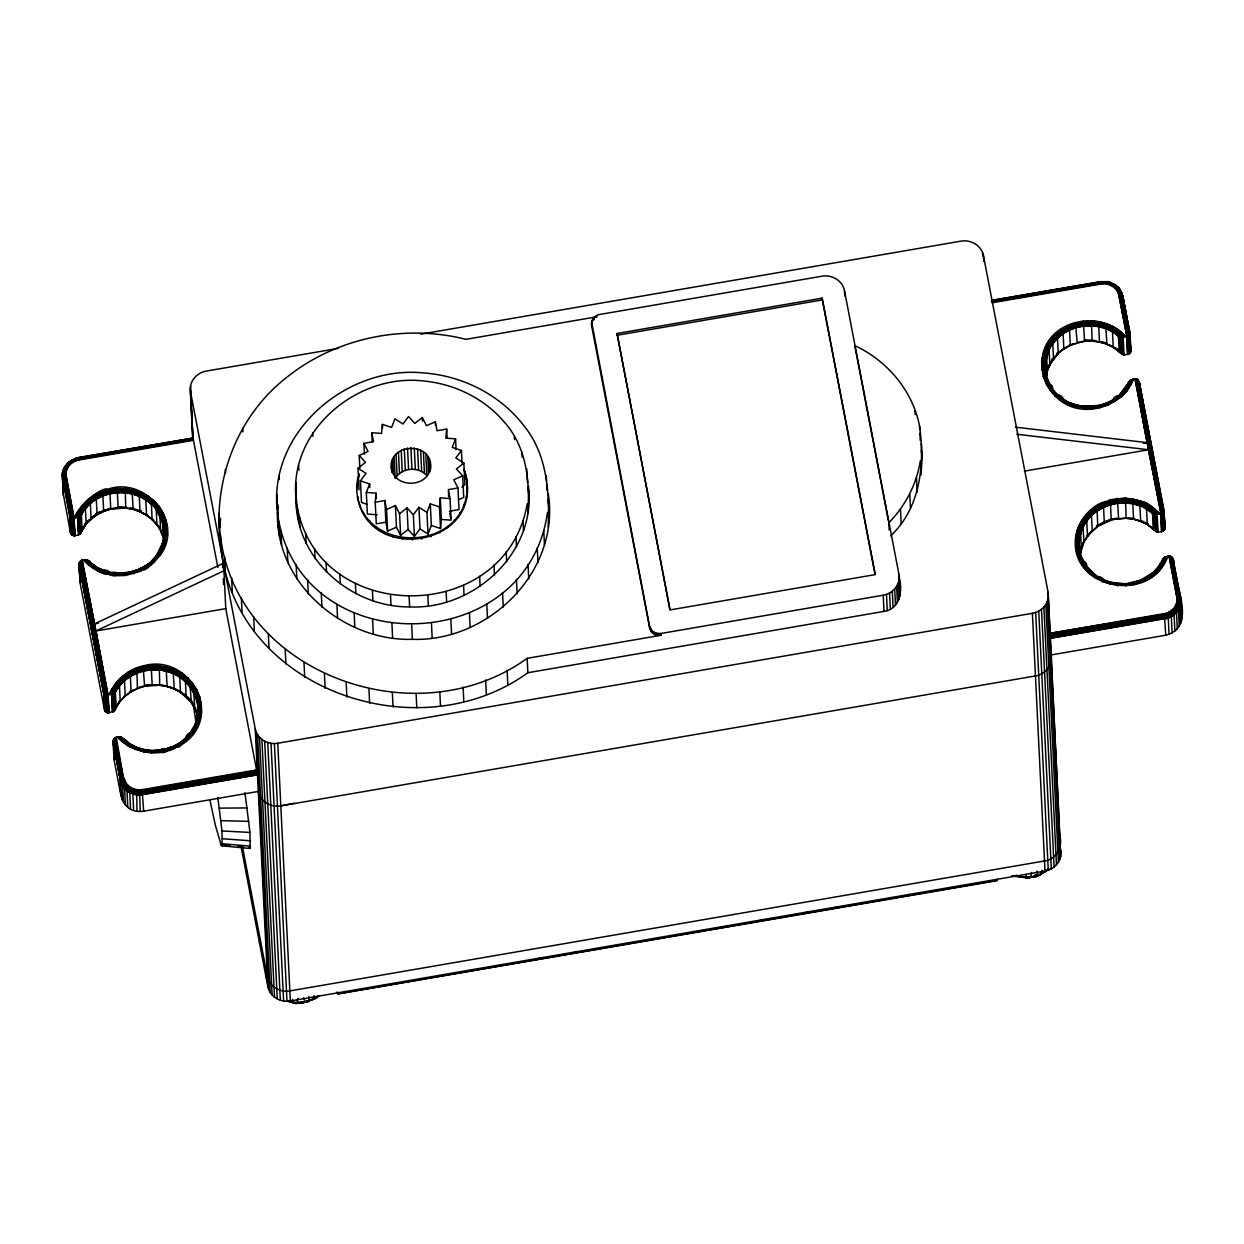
<?xml version="1.0" encoding="UTF-8"?>
<svg xmlns="http://www.w3.org/2000/svg" width="1244" height="1244" viewBox="0 0 1244 1244"><rect width="100%" height="100%" fill="white"/><g stroke="black" fill="none" stroke-linecap="round" stroke-linejoin="round"><path stroke-width="1.5" d="M144.584 686.035L143.076 665.975C128.132 669.474 114.852 680.11 109.332 694.587L104.123 694.043L79.258 563.423L81.591 560.313L107.171 694.898L108.321 712.859L113.531 711.428L116.221 707.074L115.241 691.369L111.96 688.896L109.332 694.587M1107.704 405.249L1099.976 407.69L1099.136 405.637L1106.554 403.227L1107.704 405.249L1121.295 396.883L1126.753 391.222L1133.719 379.078L1137.327 379.436L1139.504 383.199M104.434 510.196L110.374 508.314L110.732 509.091L110.032 493.697C110.467 476.779 73.847 509.822 75.309 517.38L71.717 517.566L69.648 516.136L70.457 532.696C72.416 538.31 81.731 535.153 82.182 529.866L81.264 514.223L77.921 511.673L75.993 517.271C90.796 474.415 163.12 481.179 166.945 527.378C171.423 570.623 110.498 591.195 83.472 559.909L81.653 560.282L107.497 694.883L108.99 712.796L108.104 694.805L82.244 560.111M1123.192 303.723L1122.772 296.15L1129.987 333.579L1130.858 350.761C1130.765 354.213 1126.737 354.804 1124.016 354.727C1112.105 342.753 1092.496 338.617 1077.242 342.598L1075.329 322.585C1016.208 339.208 1042.643 422.151 1099.976 407.69M175.311 748.266C172.138 749.09 167.66 752.853 166.68 748.872C173.243 743.959 176.321 750.785 182.277 744.301C225.32 716.575 189.306 652.245 143.076 665.975M298.311 1001.964C298.544 1005.183 289.852 1003.426 292.511 999.321M1173.901 567.777C1174.771 564.123 1173.885 554.357 1167.743 556.301C1152.022 603.76 1070.462 590.169 1075.469 538.792C1076.666 521.018 1093.414 501.814 1109.71 500.943C1110.052 502.172 1110.41 503.416 1110.534 504.691L1111.234 520.101L1097.783 526.367L1096.462 525.497M301.421 1002.975L298.265 1003.13L309.072 1001.28L308.947 996.397M1021.215 876.274C997.626 874.967 1025.087 877.113 1026.176 877.798C1030.312 877.113 1040.108 878.482 1036.858 871.08M1117.781 586.002C1117.952 585.38 1117.889 583.934 1118.263 583.669C1101.282 582.814 1084.441 570.452 1079.605 553.549C1066.574 511.3 1128.946 482.314 1155.94 514.752L1156.796 531.654L1147.295 524.533L1140.67 521.329L1139.893 506.013C1140.701 494.163 1155.629 510.693 1159.579 513.772L1162.938 512.761L1164.011 510.786L1164.819 528.607C1163.187 533.381 1155.272 532.836 1153.188 528.544L1152.473 513.166L1155.007 509.309M107.497 694.883L94.497 623.913L222.567 563.672L223.92 570.763L95.866 631.003L107.497 694.883L108.321 712.859L105.818 712.034L104.496 709.92L79.989 582.316L79.258 563.423L104.387 694.23M1173.356 559.551C1172.097 579.72 1198.967 626.634 1165.799 635.202L1051.164 654.935C1053.201 664.856 1045.178 674.543 1035.459 675.943L280.817 805.879C271.083 807.745 260.183 801.463 258.301 791.448L143.666 811.181C124.073 813.996 119.004 796.487 120.404 779.926L113.204 742.979C113.546 728.129 134.741 744.985 128.536 746.167L117.496 737.117C142.78 765.464 197.749 751.578 200.937 712.066C205.011 671.853 149.809 650.503 122.223 677.265C117.029 678.493 103.936 703.56 115.412 691.68C130.884 662.01 179.898 662.352 193.909 692.955L194.655 708.085L198.356 715.331L196.396 710.324M144.802 686.221L137.446 688.507L136.964 673.175L135.347 668.432M1141.728 582.456L1140.313 580.31L1153.204 572.582L1158.304 567.295L1164.213 557.654L1161.74 561.806L1162.767 559.691M548.184 526.85C549.537 491.52 547.127 453.889 523.537 425.261C499.637 394.364 462.068 375.672 423.333 372.92C346.267 365.098 267.382 432.772 277.428 512.668C275.639 583.669 343.422 641.391 412.386 639.338C488.628 641.857 560.204 571.774 548.34 494.039M109.052 488.768C146.543 476.887 185.309 523.429 159.527 556.146C155.158 560.251 145.968 573.189 140.277 569.441C137.058 567.979 147.01 567.311 146.652 565.46C180.116 545.478 162.902 491.007 124.991 490.634C107.419 488.985 89.086 497.662 80.394 513.243C79.647 516.229 78.248 517.784 75.309 517.38M91.465 517.551L96.068 514.161L102.957 510.662L103.656 511.268L102.894 495.687L101.324 491.209M1046.95 370.603C1050.34 359.236 1060.059 349.626 1070.275 345.179L1069.529 330.064L1067.741 325.399M992.043 302.774L1100.94 284.036C1108.715 282.543 1117.454 287.566 1118.947 295.574L1122.772 296.119L1129.77 334.714L1130.625 351.99L1129.987 333.579L1128.899 335.553L1125.556 336.549C1116.879 326.97 1104.314 321.434 1091.47 320.734L1092.076 341.074L1092.248 340.203L1095.358 340.592M1106.554 403.227C1119.476 402.356 1123.736 383.587 1133.719 379.078M1167.743 556.301C1159.47 560.173 1158.086 574.168 1147.668 577.325C1128.044 589.609 1099.665 585.286 1085.654 566.518C1053.015 521.78 1123.379 476.219 1157.2 514.41L1158.055 531.95L1147.295 524.533L1146.533 508.952L1148.539 504.722M1141.339 501.239L1125.509 497.958L1126.131 518.39L1133.875 518.888L1128.137 518.173M890.673 535.853C920.622 507.536 924.867 464.572 919.549 425.992C912.614 390.616 887.205 360.636 854.768 345.614L888.434 520.925M921.058 475.053L922.099 457.683L921.4 443.284M109.472 574.712C119.968 578.864 121.057 570.452 110.11 572.644C106.471 579.237 87.329 564.138 83.472 559.909C89.412 559.738 92.756 562.583 88.044 564.372M143.511 751.92L151.581 752.947L151.83 750.505L144.304 749.603L143.511 751.92L128.536 746.167M591.662 322.18L649.57 626.276L652.4 631.174L656.303 633.274L660.828 633.491L883.209 595.207C892.928 593.792 900.951 584.105 898.914 574.184L844.474 290.645C842.592 280.631 831.692 274.349 821.957 276.215L599.577 314.499C593.901 315.276 590.231 321.31 591.817 326.799L649.663 628.08L651.483 631.921L654.982 634.564L660.922 635.295L660.828 633.491M1084.581 341.416L1083.322 321.014L1075.329 322.585M174.005 746.322L180.551 742.59L182.277 744.301M302.401 1002.866L314.063 999.072L314.063 995.604M1031.463 872.464C1027.699 881.156 1044.711 875.885 1041.974 870.287M1101.78 502.623L1103.568 507.272L1104.299 522.604L1103.506 522.029M527.751 513.71C530.131 481.506 526.71 447 504.069 421.794C484.072 398.422 454.822 384.085 424.344 381.068C357.666 372.687 288.095 430.393 296.165 499.808C295.528 559.271 351.788 607.445 409.634 606.901C474.057 609.98 536.693 552.491 528.482 486.264M899.225 577.325C902.88 590.231 899.987 609.249 884.002 611.395L527.86 672.724C418.559 752.029 237.262 690 221.183 549.537C211.091 485.238 235.256 416.864 287.426 376.792C336.937 337.466 404.767 323.829 465.909 339.332L595.845 316.956M219.908 527.518L220.592 518.328M130.014 691.275L131.087 691.819L130.371 676.518L128.163 672.071M1146.859 577.263L1148.912 578.818M1032.955 877.082L1026.16 877.813L1025.973 874.408M152.126 519.525L157.366 525.295L152.126 519.525L151.41 504.147L154.085 500.415M1060.774 329.38L1063.138 333.703L1063.853 349.02L1056.762 353.358M70.457 532.696L63.009 492.36L62.495 472.658L66.243 471.818C67.394 465.707 72.774 461.026 78.807 460.016L193.442 440.283L217.855 567.404M62.698 472.207L62.2 475.799M63.009 492.36L63.304 489.219M73.769 517.628L65.652 476.95L73.474 517.659L74.967 535.589L73.769 517.628L66.259 476.825L66.243 471.818M79.927 581.694L79.46 562.708L104.776 694.463L79.771 562.039L80.238 569.736M192.696 438.323L190.285 388.968C190.223 380.058 197.672 372.438 206.286 371.085L338.446 348.336M357.51 478.784L356.748 489.141L358.987 473.575M375.221 502.218L384.847 500.554L385.904 522.153L376.279 523.817L375.221 502.218L376.046 493.168L366.311 492.453L367.369 514.052L377.103 514.767M447.094 438.075L446.658 429.071L437.033 430.735L435.307 421.809L426.459 425.712L422.307 417.517L414.827 423.426L408.53 416.522L402.932 424.002L394.923 418.855L391.596 427.423L382.39 424.391L381.566 433.441L371.816 432.741L372.251 441.729M391.798 471.212C384.66 442.569 434.529 439.941 430.517 469.081M430.346 465.489C430.735 488.83 391.331 489.296 391.533 465.816M439.474 506.899L430.284 503.867L431.341 525.466L440.531 528.498L439.474 506.899L440.314 497.849L450.048 498.564L451.106 520.163L441.371 519.448L440.314 497.849M446.658 429.071L445.818 438.137L455.553 438.837L456.082 449.644M440.531 528.498L441.371 519.448M466.547 497.149C467.526 487.772 467.526 478.162 463.934 469.237C490.758 547.438 358.894 568.788 356.686 487.71M240.994 846.107L267.849 986.554C269.715 996.568 280.631 1002.851 290.35 1000.985L1045.007 871.049C1052.548 869.789 1059.282 863.927 1060.728 856.292L1048.101 592.299L983.444 255.595C981.578 245.566 970.662 239.299 960.928 241.149L420.799 334.154M1060.728 856.292L1048.101 592.299M1164.011 510.786L1164.819 528.607L1164.011 511.471L1139.317 382.343L1139.597 387.941M1176.808 601.863L1176.793 596.84L1169.267 556.052L1177.462 596.762C1179.156 605.035 1172.454 613.121 1164.353 614.287L1049.609 633.398L1164.244 613.65C1170.262 612.654 1175.658 607.958 1176.808 601.863L1180.696 603.884L1181.505 620.445M1177.042 599.344C1188.393 601.35 1172.532 620.103 1164.99 618.641L1050.356 638.374L1049.718 634.036M1120.968 332.086L1118.418 336.207L1119.149 351.321L1123.425 354.649L1122.586 337.388C1095.902 303.365 1031.292 333.19 1044.789 376.31C1055.41 415.667 1117.454 417.393 1131.527 379.653C1117.454 421.623 1046.204 414.034 1042.799 369.11C1038.165 327.219 1097.986 305.853 1124.001 336.906L1125.556 336.549C1096.446 302.401 1030.156 330.748 1043.561 376.45C1054.539 417.207 1119.04 418.59 1132.957 379.233L1131.091 384.785L1127.717 384.598L1130.283 380.353M76.148 517.255L78.465 511.953C69.135 530.877 84.825 500.368 88.542 500.446C96.566 493.619 106.704 489.592 117.185 488.752C137.757 487.15 159.139 499.995 164.954 520.225C178.576 564.309 112.94 594.212 85.478 559.722C113.375 593.124 177.659 564.263 164.426 520.458C153.603 473.42 66.43 482.594 79.025 534.516C82.555 525.497 89.459 519.401 97.079 514.41L96.301 499.031L94.14 494.848M167.707 751.081C158.066 755.746 155.422 748.033 166.789 748.826M1044.742 870.225C1049.796 870.256 1042.145 874.143 1040.622 872.93M159.294 664.887L159.73 685.304L165.623 685.724M180.551 742.59C238.755 695.785 145.719 630.646 112.349 694.401L112.598 711.941L111.742 694.416C126.375 653.271 196.07 660.44 199.646 704.897C204.187 746.105 145.579 767.19 119.719 736.946C147.087 771.28 212.444 741.377 198.869 697.495C187.735 657.174 125.1 656.257 110.265 694.463L112.566 689.192L110.172 694.479M1097.783 526.367L1097.13 510.662L1094.798 506.588M125.255 487.679L125.706 508.096L133.186 509.356L133.777 508.174M121.756 676.798L124.478 680.841L125.224 695.971L124.182 696.049M159.279 506.215L156.2 509.48L156.962 525.061M1057.136 353.576L1058.224 353.436L1057.493 338.321L1054.632 334.387M1083.757 408.778L1084.193 406.353L1099.167 405.357M78.807 460.016L78.263 457.668L69.104 461.928L72.276 459.907L73.754 461.773M278.143 527.067L278.003 505.002M87.733 499.575L90.408 503.369L91.045 519.075M160.616 530.861L163.71 537.968L160.616 530.861L159.885 515.747L163.337 512.761M116.298 682.458L119.471 686.05L120.201 701.165L118.989 701.445M1049.485 340.312L1052.766 343.748L1053.513 358.863L1051.818 359.049M1092.232 530.861L1086.447 536.475L1092.263 530.659L1091.47 515.28L1088.656 511.611M163.244 537.61L162.466 522.029L166.121 519.868M69.633 465.023C64.253 464.478 69.291 459.907 71.53 463.234M110.685 509.076L125.753 508.065L126.002 506.806M197.858 718.021C201.264 694.183 183.023 671.371 158.952 669.925C141.241 668.23 122.674 677.42 114.65 693.561L115.07 709.422L114.432 693.748L115.412 691.68L114.619 693.577L115.381 708.676C117.527 704.726 113.266 712.999 116.221 707.074M1049.843 364.958L1046.686 372.205L1049.843 364.958L1049.112 349.844L1045.504 346.936M298 998.294C294.113 1005.774 308.139 1004.483 303.552 997.797M163.508 549.521C162.482 549.179 161.254 548.588 160.196 549.117C164.861 540.02 165.996 525.341 160.227 514.923C144.584 477.292 70.706 487.617 80.689 532.883L86.178 523.942L85.385 508.578L82.275 505.235M256.746 769.912L142.111 789.645C135.161 790.904 127.448 787.219 124.804 780.517C113.888 786.021 136.42 798.555 142.858 794.621L257.492 774.888L225.77 608.643L223.92 570.763M1042.799 354.105L1046.624 356.422L1047.355 371.536L1046.033 377.29M197.547 726.729C193.489 724.132 192.214 730.041 190.456 732.592C198.993 721.971 201.015 704.819 194.344 692.037C179.058 659.973 126.981 661.606 113.344 694.261L113.748 711.226L119.657 701.6L124.758 696.313M1091.657 531.001L1083.104 542.757L1087.536 536.086L1086.743 520.707L1083.524 517.52M196.474 699.486L200.144 697.075M68.078 467.091L64.781 466.764L67.083 463.763M63.304 495.485L62.495 478.924L66.259 476.825L74.08 517.582L74.967 535.589M122.052 799.783L120.357 780.19L124.105 778.091L124.804 780.517M136.716 789.691L136.933 811.244M201.606 712.097C196.023 710.728 193.566 722.189 200.253 719.576M1047.355 371.536L1046.111 378.394L1045.38 363.279L1049.05 349.564M1045.737 377.445L1046.375 373.962M1080.056 553.72C1077.382 539.943 1081.114 525.046 1091.47 515.28M1079.403 540.502C1081.798 509.558 1121.264 492.422 1146.517 509.216M1080.29 552.834L1083.446 542.695L1087.536 536.086M1080.569 552.647L1083.882 542.182L1083.089 526.818L1079.528 524.159M1080.414 554.14L1081.394 548.744L1080.647 533.629L1076.822 531.312M64.828 466.531L63.366 469.626L65.201 466.282M197.998 717.057L197.983 705.799L196.676 698.926M1081.394 548.744L1080.554 549.475L1082.467 544.437M1106.336 283.99C1105.605 279.807 1112.587 281.719 1108.948 284.612M306.584 1000.736L305.682 1002.275M277.428 512.668C296.943 661.668 526.818 660.066 547.484 512.45M193.442 440.283L192.944 438.075L78.216 457.637L74.998 458.461L76.195 460.684M190.285 388.968L192.836 438.168L78.201 457.714M244.944 792.537L249.951 832.438L250.106 848.455L222.116 845.889L221.976 830.961L217.809 797.373M338.119 992.759L338.026 994.143L337.171 991.934M1100.94 284.036L1100.349 281.642L1107.051 281.673M337.839 993.987L997.159 880.659L997.237 879.275M889.149 530.022L888.791 522.822C905.352 505.888 916.704 484.118 920.358 460.669M592.548 319.49L591.817 326.799M1099.541 321.745L1098.732 326.705L1099.494 342.007L1107.284 343.717M1133.579 498.968L1132.771 503.929L1133.657 519.292M296.165 499.808C311.762 626.401 505.919 627.987 527.254 503.633M66.943 469.377C60.863 466.593 62.62 476.965 62.853 480.028M63.817 469.066L62.977 478.116L70.457 517.1L71.312 534.376M79.989 582.316L79.258 563.423M358.07 478.489L359.065 475.021M357.603 498.067L357.541 496.62C367.12 552.227 457.45 551.092 466.469 495.718M190.581 392.093L255.238 728.813C257.119 738.827 268.02 745.109 277.754 743.243L1032.396 613.308C1039.937 612.048 1046.67 606.201 1048.117 598.566M1180.634 603.635C1179.188 611.239 1172.486 617.086 1164.959 618.33L1050.34 638.079M133.263 489.063L132.268 493.977L133.186 509.356M167.302 666.286L166.292 671.2L167.116 686.595L174.782 688.57L181.469 692.208L187.362 696.858L192.307 702.378L191.312 702.487L190.192 686.952L193.318 683.438M1109.788 584.602L1110.768 582.301L1125.758 583.794L1140.406 580.31M1075.749 407.379C1075.967 406.99 1076.449 404.611 1076.884 405.357C1055.254 400.506 1039.206 377.15 1045.691 355.286C1051.818 333.05 1076.915 320.066 1098.903 324.948C1103.801 321.356 1131.993 347.34 1120.517 332.568L1124.794 336.704M1128.541 382.997L1127.748 384.365L1129.21 381.566M110.732 509.091L103.501 511.346M112.598 711.941L112.131 694.416L113.702 689.907L111.54 694.416L113.142 689.534L111.027 694.416M113.873 711.117L116.065 707.447L114.728 710.106L113.935 694.043L114.977 691.026M120.201 701.165L114.153 710.853L113.453 694.214L113.748 711.226L113.344 694.261L114.635 690.653L112.691 694.37L113.531 711.428M134.103 789.054L132.859 793.89L133.668 810.45M166.23 542.353L162.917 542.368L156.417 555.384L159.527 556.146M196.77 719.701L194.266 726.309M1046.624 356.422C1054.461 325.306 1098.157 315.416 1120.269 337.544C1098.685 314.67 1054.446 324.995 1046.375 355.877C1039.782 361.817 1053.419 378.891 1042.907 376.59M1046.515 370.634L1048.443 365.518M1080.103 549.537L1082.031 544.452M113.251 694.276L114.635 690.653M114.308 693.825C133.435 650.317 205.913 668.945 198.34 717.648M366.311 492.453L369.639 483.9L360.449 480.868L366.031 473.373L358.023 468.242L365.503 462.333L359.205 455.428L368.053 451.525L363.901 443.331L373.527 441.667L371.816 432.741M426.956 512.435L418.933 507.288L419.99 528.887L428.014 534.034L426.956 512.435L430.284 503.867M455.553 438.837L452.225 447.405L461.431 450.437L462.037 463.032M428.014 534.034L431.341 525.466M148.238 567.077C147.663 566.564 146.901 565.04 146.046 565.429C159.978 556.768 168.158 537.688 163.104 521.236C153.028 483.418 93.222 481.008 79.305 517.038C89.133 480.759 153.914 480.93 163.928 520.707C176.85 564.309 113.655 592.175 85.478 559.722M86.178 523.942L80.16 533.583L79.212 517.053L80.751 513.585L78.885 517.115L80.394 513.243L78.667 517.162L79.507 534.205L81.016 530.379M1122.586 337.388C1095.093 304.842 1032.318 333.485 1045.333 376.31C1055.55 414.734 1116.614 417.175 1130.392 380.244M81.762 530.364L80.036 533.723L79.025 517.1L80.16 533.583L85.494 524.377L97.079 514.41M292.76 1002.742L301.359 1002.944L292.682 1002.571M1161.74 561.806C1160.979 558.883 1166.017 565.585 1167.059 556.441C1152.255 599.297 1079.932 592.517 1076.107 546.334C1071.628 503.074 1132.506 482.532 1159.579 513.772C1149.269 510.491 1138.929 497.833 1125.416 499.746C1102.511 498.284 1079.17 515.545 1077.226 539.072C1072.266 587.837 1149.829 601.832 1165.364 556.939C1156.951 574.588 1137.669 585.924 1118.107 583.887M78.994 512.248L76.988 517.193L79.507 512.575M79.025 517.1L80.114 533.629L81.42 530.411L79.507 534.205M167.551 527.301C166.276 527.472 164.846 527.674 163.913 528.638C163.975 555.944 164.503 513.928 160.041 515.218C145.159 483.869 93.922 484.725 80.285 516.602L81.389 514.503L81.047 532.199L80.409 516.524L81.389 514.503M1163.109 561.308L1164.773 557.25M1158.786 513.928L1154.587 509.745L1158.024 514.13C1130.174 479.78 1064.584 509.216 1078.097 553.58C1088.749 593.59 1152.504 595.472 1166.063 556.706L1163.56 561.417M1128.479 384.054L1129.863 380.726L1123.752 390.289L1126.753 391.222M1164.213 557.654L1162.705 561.262L1164.975 557.125M1166.81 556.488L1164.057 561.557M1107.3 324.031L1105.869 328.805L1106.927 344.122M1163.902 557.95L1157.775 567.528L1160.776 568.43M1132.786 379.28L1129.91 384.303L1132.04 379.482M80.751 513.585L79.212 517.053L80.16 533.583M1131.325 379.715L1128.883 384.069M114.23 708.971L112.986 711.77L112.349 694.401C127.183 654.095 195.541 661.326 199.102 705.084C203.596 745.56 146.108 766.599 120.497 737.023C121.414 740.444 127.23 741.377 122.363 737.987M1162.362 561.277L1163.809 558.027M114.728 710.106L115.879 707.556M1162.083 561.339L1163.249 558.774L1161.88 561.448L1162.891 559.473M115.599 707.618L114.059 710.946L113.453 694.214M137.649 688.57L130.9 691.959M101.713 572.427C103.019 565.009 120.264 578.507 102.972 570.327M135.751 749.65L137.213 747.457L144.444 749.852M193.955 692.69L197.361 689.985M112.8 711.863L114.168 709.002M113.935 694.043L115.241 691.369M1128.137 384.085L1129.785 380.82M112.131 694.416L114.199 690.28M174.906 668.93L173.289 673.626L174.253 689.052M140.883 491.722L139.266 496.154L140.043 511.735L151.706 518.561M1070.213 345.459L1063.651 349.16M81.047 513.912L79.414 516.991L81.264 514.223M159.885 515.747C145.377 484.398 94.715 485.004 80.611 516.338L81.342 531.515L82.151 530.084M82.182 529.866L81.155 531.981L80.596 516.353L81.451 514.736M1127.748 384.365L1128.743 382.483M77.703 517.193L79.974 512.901L78.108 517.193L79.025 534.516L80.518 530.302L78.947 534.547L77.703 517.193L78.559 534.733M115.474 691.959L114.432 693.748M1102.168 581.959C1107.284 578.678 1096.679 574.075 1095.155 578.133M1068.13 404.735L1069.762 402.621L1076.806 405.062M116.19 707.292L115.381 708.676L114.65 693.561L115.194 709.189M131.646 788.012L129.78 792.599L130.589 809.144M1049.221 365.518L1058.224 353.436M1049.501 365.456L1053.513 358.863M1015.337 876.134L1016.364 875.107M167.194 686.595L172.978 687.948M1111.405 285.653C1112.4 280.227 1120.657 289.417 1112.914 283.772M1114.515 327.514L1112.494 331.993L1113.256 347.309L1122.772 354.431L1121.917 337.544L1118.994 334.652L1121.575 337.59L1122.772 354.431L1119.305 351.632L1121.031 353.14L1120.098 337.513L1118.449 335.911C1120.595 339.379 1124.498 336.984 1119.305 334.138M140.121 511.828L141.178 510.74M66.01 474.322L62.418 475.301L62.495 478.924M114.852 707.572L116.92 704.508M115.257 707.618L119.346 701.554M313.846 999.119C324.155 990.675 315.572 1001.529 312.726 998.263M94.497 568.943L96.55 567.046L87.158 560.033L96.006 567.217L110.11 572.644L125.395 573.328L125.691 575.443L141.272 571.058M181.919 672.755L179.727 677.14L180.473 692.255L181.469 692.208M147.896 495.532L145.719 499.653L146.605 515.358M67.363 463.779L64.175 468.972L63.055 474.866L70.939 517.333L71.794 534.827M425.775 453.936L426.832 475.535C418.497 466.158 401.656 467.588 395.172 478.38L394.115 456.781M419.99 528.887L414.392 536.382L413.335 514.783L418.933 507.288M461.431 450.437L455.833 457.916L463.856 463.063L464.914 484.662L461.913 487.01M96.97 514.721L90.299 518.919M1114.873 401.61C1109.337 399.137 1118.994 392.886 1121.295 396.883M1061.132 400.926C1067.057 398.64 1057.509 392.093 1054.928 396.043M288.126 1000.954C290.443 1003.364 308.123 1003.099 314.219 998.497M1140.748 521.423L1141.448 520.723L1148.368 524.051M129.438 786.597L127.012 790.811L127.821 807.372M156.713 555.151L151.69 560.826L154.396 562.07M193.566 733.369C189.897 729.964 182.122 738.267 188.419 739.278M1052.766 343.748C1067.803 322.74 1101.064 319.77 1119.802 337.419L1120.999 353.109L1119.196 351.508L1121.59 353.7L1120.797 337.622C1083.695 296.865 1015.508 356.639 1057.369 394.55M1053.186 359.298L1058.209 353.638M1087.147 536.537L1097.908 526.041M115.039 756.399L114.013 759.54L121.166 796.751M594.368 318.962L593.404 320.05L593.326 318.262M86.007 524.315L85.121 524.284M1113.613 287.084C1117.796 281.688 1122.881 293.708 1122.135 297.005M85.432 508.827C101.106 489.187 133.217 487.088 151.395 504.411M84.685 524.113L88.619 520.039M85.789 524.377L91.185 518.748M119.906 701.585L125.224 695.971M1124.11 390.072L1119.025 395.343M1158.055 567.311L1152.768 572.738L1155.318 574.106M122.083 741.579L123.405 740.444L119.906 736.946M188.124 677.638L185.418 681.619L186.165 696.733L187.362 696.858M66.756 463.95L69.648 461.648M1046.204 870.862L1048.754 868.467M1088.966 573.251C1089.728 572.675 1090.584 571.665 1091.641 571.82C1083.586 564.854 1077.195 551.605 1078.626 539.601C1081.394 503.307 1132.071 488.845 1155.94 514.752L1157.589 514.27L1154.199 510.211L1157.682 514.238M127.51 784.824L124.618 788.618L125.426 805.179M180.085 742.637L185.838 737.894M1057.742 353.809L1063.869 348.833M1091.921 531.048L1097.877 526.259M407.037 507.879L408.094 529.477L400.615 535.371L399.557 513.772L407.037 507.879L413.335 514.783M463.856 463.063L456.377 468.957L462.675 475.861L463.732 497.46L458.414 499.808M1154.976 528.14L1153.235 528.747L1155.598 530.893L1155.381 514.814L1152.908 512.062L1155.614 514.814L1156.796 531.654L1147.263 524.33M1115.541 288.841L1118.574 287.939L1115.557 285.467M124.493 696.22L131.102 691.633M124.96 696.329L131.087 691.819M1146.875 577.076L1153.001 572.551M162.917 542.368L163.819 535.837L167.582 534.873M314.592 997.781L318.573 996.102M313.55 998.994L318.775 995.48M1036.081 874.936L1034.495 875.403C1036.998 875.652 1039.113 875.776 1042.099 873.537M1041.072 873.381L1045.318 870.582M1041.461 873.677L1046.639 870.536M1106.631 344.106L1113.893 347.247M1083.757 567.451C1090.584 567.559 1084.239 557.856 1079.714 560.904M1049.734 390.243C1056.545 390.352 1050.169 380.664 1045.691 383.696M219.208 513.119C217.342 666.006 410.053 743.041 527.161 658.325L660.922 635.295M125.955 782.787L122.674 786.053L123.483 802.613M139.639 569.083L146.419 565.336M173.662 746.291L180.333 742.512M1063.48 349.129L1070.275 345.179M1097.161 510.926C1109.57 502.545 1125.913 500.726 1139.893 506.013M1098.499 524.89L1101.842 522.993M1097.146 526.119L1110.939 519.681L1126.193 518.188L1110.783 519.339L1105.325 521.36M1097.41 526.29L1104.314 522.402M153.572 519.494L152.188 519.728M1119.973 351.554L1124.016 354.727L1123.161 337.186L1119.662 333.625L1123.363 337.124L1120.082 333.097L1123.643 337.015M95.741 513.788L99.924 511.673M96.363 514.441L110.498 508.672L125.862 507.645M96.628 514.627L103.672 511.066M96.83 514.736L103.656 511.268M130.293 691.555L133.699 689.829M130.527 691.773L137.695 688.29M1117.096 290.894L1120.517 290.49L1118.138 287.535M1106.243 403.18L1113.069 399.728M1140.266 580.419L1147.061 576.936M75.2 458.616L72.276 459.907M395.405 505.577L396.463 527.176L387.615 531.095L386.557 509.496L395.405 505.577L399.557 513.772M462.675 475.861L453.811 479.78L457.963 487.975L459.02 509.573L449.395 511.222M314.188 998.87L306.444 1001.404L311.606 999.399M1034.137 876.569L1042.114 873.164M139.686 568.99L132.688 571.587L117.838 573.562M139.903 569.037L132.688 571.587L133.683 573.873M140.074 569.192L125.395 573.328M1069.622 345.023L1073.23 343.671M1069.824 345.257L1084.581 341.151M1070.12 345.474L1077.242 342.784M166.68 748.872L173.849 746.198M1103.957 522.573L1111.281 519.805M103.345 511.222L110.763 508.812M137.12 688.087L142.64 686.346M137.291 688.336C148.596 684.044 161.502 683.547 172.792 688.196M1099.136 405.435L1106.398 403.103M1140.515 580.388L1133.191 582.581L1133.999 584.913M1113.489 347.434L1106.6 343.919M1118.232 293.149L1121.948 293.335M1036.376 875.449L1034.355 876.087L1036.641 875.807M305.931 1002.197L309.072 1001.28L303.738 1002.648M1033.593 876.942L1036.843 875.963L1033.842 876.864M309.15 1001.093L298.233 1002.975M1037.061 875.403L1031.68 876.787L1020.546 876.88M1031.649 877.331L1037.045 875.76M1097.021 576.345L1086.37 566.378M1076.931 553.813C1083.773 556.301 1081.207 544.825 1075.5 546.365M1109.368 499.808L1125.509 497.958M1113.846 518.732L1116.925 518.126M166.898 748.95L151.861 750.785L144.195 749.743M280.817 805.879L294.159 803.266M617.04 333.47L822.222 298.14L875.309 574.588L670.127 609.918L617.04 333.47L669.847 609.809M617.117 335.258L822.315 299.928L822.222 298.14M1100.38 281.688L991.421 300.488L1100.442 281.828L1110.301 282.466M193.022 438.339L78.388 458.072C69.384 459.378 61.936 468.382 63.817 477.587L71.483 517.52L72.339 535.184L71.717 517.566L64.346 477.354C62.527 468.428 69.742 459.705 78.481 458.43L193.115 438.697M991.624 300.846L1100.52 282.093C1109.555 280.367 1119.678 286.182 1121.419 295.497L1129.07 335.413L1129.956 353.078L1129.474 335.071L1122.057 295.637L1129.614 334.931L1130.329 352.565L1129.77 334.714L1122.383 295.777L1129.77 334.714M991.701 301.203L1100.613 282.45C1109.353 280.771 1119.18 286.431 1120.86 295.434L1128.603 335.724L1129.474 353.529L1129.07 335.413L1121.653 295.543L1129.474 335.071L1130.329 352.565M193.209 439.148L78.59 458.896C70.162 460.109 63.195 468.522 64.952 477.136L72.276 517.659L73.614 535.589L72.867 517.691L65.077 477.105L73.132 517.675L74.282 535.651L73.474 517.659L65.652 476.95M991.81 301.654L1100.707 282.901C1109.15 281.284 1118.636 286.742 1120.253 295.434L1128.044 335.989L1128.914 353.902L1128.432 335.802L1120.86 295.434M193.333 439.692L78.699 459.425C70.597 460.607 63.895 468.693 65.59 476.965L73.132 517.675M991.919 302.183L1100.816 283.445C1108.933 281.875 1118.045 287.115 1119.616 295.481L1127.67 336.113L1128.308 354.167L1128.044 335.989L1120.688 295.434L1128.432 335.802L1129.474 353.529L1128.899 335.553L1121.202 295.466L1128.603 335.724M457.963 487.975L448.338 489.623L450.048 498.564M81.653 560.282L94.497 623.913L98.323 623.26M1143.376 443.331L1147.186 442.662L1135.243 378.829M225.77 608.643L95.866 631.003L107.808 694.852L108.99 712.796M1024.372 471.134L1148.554 449.753L1161.398 513.43L1162.331 531.39L1162.067 513.197L1136.285 378.938L1161.958 513.243M256.855 770.549L142.236 790.282C134.119 791.837 125.006 786.597 123.436 778.231L115.412 737.63L122.798 778.402C124.431 787.11 133.901 792.552 142.345 790.935L256.979 771.202M1049.843 634.689L1164.477 614.956C1172.905 613.727 1179.872 605.315 1178.115 596.716L1170.791 556.332L1178.721 596.716C1180.54 605.641 1173.325 614.349 1164.586 615.624L1049.952 635.357M257.088 771.871L142.469 791.604C133.714 793.283 123.887 787.639 122.207 778.62L114.386 738.407L121.197 779.117C122.985 788.665 133.388 794.652 142.656 792.863L257.29 773.13M257.197 772.524L142.562 792.257C133.528 793.983 123.405 788.152 121.663 778.853L114.168 738.672M1050.06 636.011L1164.695 616.278C1173.698 614.956 1181.147 605.968 1179.265 596.762L1171.366 556.659L1178.721 596.716L1180.696 597.633M1050.154 636.617L1164.788 616.884C1174.041 615.547 1181.676 606.31 1179.747 596.856L1172.159 557.359M257.368 773.69L142.733 793.423C133.263 795.243 122.658 789.131 120.823 779.382L113.499 739.916L113.779 745.716M1050.231 637.177L1164.866 617.444C1174.305 616.075 1182.111 606.652 1180.136 596.996L1172.657 558.012L1172.843 561.853M257.43 774.188L142.796 793.921C133.186 795.756 122.41 789.551 120.559 779.661L113.157 741.408L114.013 759.54M1050.294 637.674L1164.928 617.941C1174.507 616.542 1182.438 606.979 1180.432 597.182L1173.061 558.743L1173.247 562.537M257.477 774.592L142.842 794.325C134.181 795.896 124.571 791.293 121.274 782.958M471.289 970.211L475.099 969.558M499.948 965.282L503.758 964.613M536.242 959.031L540.067 958.378M572.535 952.78L576.361 952.126M759.773 920.544L763.598 919.891M767.408 919.223L771.233 918.57M796.067 914.293L799.892 913.64M803.717 912.972L807.527 912.319M832.376 908.042L836.186 907.389M338.119 993.738L997.253 880.254M110.607 508.92L118.164 507.723L117.107 487.57M1099.292 405.528L1091.719 406.726L1091.905 408.887M145.921 685.18L149.031 684.713M146.403 685.475L150.244 684.9M144.662 686.206L159.807 685.195L167.287 686.501M1146.533 508.952L1153.826 514.643L1155.94 514.752M1178.721 596.716L1176.793 596.84L1168.971 556.084M201.575 704.524L197.827 706.063L197.812 713.279M1031.68 877.144L1026.129 877.642L1029.674 877.611M1041.477 369.141L1045.333 369.997L1045.784 377.787M1026.176 877.798L1029.332 877.642M298.265 1003.13L301.779 1002.944M298.296 1002.928L300.426 1002.446M1083.322 321.014L1091.47 320.734M1084.333 340.047L1092.248 340.203M1084.395 340.483L1096.057 341.058M1084.457 340.84L1092.185 340.856M117.542 575.723L125.691 575.443M151.83 750.505L159.372 750.272M151.581 752.947L159.73 752.651M219.302 808.134L247.089 807.931M1084.099 406.555L1091.734 406.648M118.071 506.712L125.924 507.272M118.102 507.179L125.8 507.91M220.872 820.651L248.784 821.367M221.976 830.961L249.951 832.438M1024.434 877.471L1015.213 875.947M222.552 838.751L250.573 840.788M222.598 843.774L250.619 846.184M209.909 800.032L215.383 825.285L221.105 845.018L230.42 845.858M237.868 846.526L243.451 847.024M1075.469 538.792L1079.341 540.269M1041.43 361.569L1045.38 363.279M1015.431 427.158L1147.186 442.662M1016.783 434.249L1148.554 449.753L1161.103 513.492L1161.678 531.561L1161.461 513.414L1135.881 378.86L1161.709 513.337L1162.331 531.39M1092.061 340.887L1099.789 341.805M1130.905 518.142L1134.015 518.53M1126.1 518.11L1133.766 519.137M1154.587 529.804L1153.188 528.544L1154.572 529.757L1154.292 514.752L1154.587 529.804L1153.826 514.643L1152.473 513.166L1154.292 514.752L1154.899 530.177L1153.235 528.747M1076.713 405.093L1084.239 406.632L1076.589 405.233M130.527 508.081L133.606 508.609M129.656 508.298L133.435 508.967M125.66 507.816L133.295 509.216M194.841 708.442L195.728 708.645L192.867 704.026M1016.037 875.62L1021.044 876.833M287.302 1001.28L292.993 1002.54M1101.515 341.618L1105.994 342.94M1099.478 341.82L1107.098 343.966M1135.71 519.432L1148.056 524.346M1133.517 519.043L1141.028 521.283M1133.533 519.23L1140.872 521.407M136.933 747.613L144.428 749.65M1029.27 877.626L1028.337 877.113M367.011 504.286L361.491 502.467L360.449 480.868M1103.708 579.844L1110.923 582.565L1103.568 579.922M135.425 509.247L140.914 511.144M135.254 509.589L147.305 515.094M132.999 509.107L140.448 511.688M133.03 509.294L140.261 511.813M167.038 686.315L174.393 688.974M1176.109 604.289L1179.825 606.932L1180.634 623.493M1110.13 282.388L1113.411 283.959L1109.975 282.528M1140.639 521.143L1147.792 524.548M96.223 567.077L103.268 570.343M130.667 744.347C160.414 759.711 117.014 738.081 121.041 737.194L123.778 740.196M1063.122 399.091L1069.902 402.916M139.997 511.533C150.711 516.26 159.807 525.155 163.446 536.413M174.036 688.756L181.189 692.41L191.918 702.471M174.067 688.927L180.94 692.535M1174.974 606.574L1178.41 609.793L1179.219 626.354M197.64 715.144L194.655 708.085M1115.681 348.118L1123.425 354.649L1120.3 351.383M1113.224 347.123L1122.399 354.26L1121.575 337.59L1118.729 335.118M1155.614 514.814L1156.422 531.468L1153.375 528.871L1155.645 530.939L1155.381 514.814C1127.204 485.627 1069.933 511.657 1079.714 553.129M96.628 567.155L87.5 560.189M1153.172 511.626L1156.407 514.658L1153.468 511.16L1157.589 514.27M123.389 739.138L124.587 740.024M123.374 739.091L124.727 740.133L123.063 738.703M146.434 515.047L152.53 519.899M184.75 694.276L192.742 702.222M180.473 692.255L191.592 702.518L197.967 715.253M180.504 692.442L186.491 697.122M1173.419 608.643L1176.466 612.375L1177.275 628.935M1153.841 528.84L1157.464 531.872L1156.625 514.596L1153.468 511.16M249.033 847.522L250.106 848.455M221.105 845.018L222.116 845.889M87.842 560.438L90.703 562.941L89.039 561.495M1119.196 351.508L1120.86 352.969L1119.818 337.435L1118.449 335.911M1154.137 514.736L1152.473 513.166L1153.857 514.643L1154.572 529.757L1154.137 514.736L1152.55 512.839L1154.836 514.829L1155.598 530.893M1124.731 354.727L1120.657 351.15L1124.016 354.727M1152.55 512.839L1154.805 514.829M1120.533 352.534L1119.149 351.321L1120.564 352.581L1119.802 337.419M85.883 559.722L89.926 562.894M124.384 739.993L121.197 737.241M1155.272 514.814C1124.203 481.039 1060.774 518.795 1083.12 560.438M1118.558 335.553L1120.797 337.622M1119.476 351.679L1121.59 353.7M118.304 737.008L122.534 741.144L119.424 736.93M84.265 559.8L88.464 563.967L85.385 559.722M1049.034 383.199L1046.468 376.637M86.474 559.8L89.599 563.066M408.094 529.477L414.392 536.382M267.553 981.034L268.191 981.749M186.165 696.733L191.312 702.487M1171.521 610.446L1174.087 614.629L1174.896 631.174M260.602 944.507L259.343 942.237M104.667 710.526L104.061 693.965L79.134 564.185L79.989 581.072M1117.827 287.566L1121.901 295.59L1129.288 335.258L1129.956 353.078M1111.063 519.93L1118.605 518.639L1117.361 498.238M156.2 509.48L162.435 522.262M158.097 525.217L160.01 528.311M156.899 524.844L161.129 531.375M190.938 702.067L195.075 708.567M1169.298 611.908L1171.319 616.449L1172.128 633.009M1120.035 290.023L1122.29 295.73M396.463 527.176L400.615 535.371M1046.655 376.839L1049.205 383.37M161.938 531.406L163.913 536.459M160.865 531.266L163.43 537.812M1166.856 612.981L1168.256 617.802L1169.065 634.362M1121.886 293.102L1122.834 296.352M1121.715 292.915L1129.847 334.605M267.227 980.396L268.191 983.709M1180.914 600.51L1180.618 597.384M266.294 974.861L266.745 978.733L266.418 975.296M1127.064 336.284L1118.947 295.574L1126.769 336.331L1127.655 354.338L1127.422 336.191L1119.616 295.481L1127.064 336.284L1127.655 354.338M1178.115 596.716L1169.92 556.084L1177.462 596.762M1121.202 295.466L1129.07 335.413M81.948 560.189L94.497 623.913M122.798 778.402L114.868 737.972L122.207 778.62M121.197 779.117L113.499 739.916L120.746 779.475L113.282 740.646L113.842 752.122M1122.617 295.948L1130.019 333.952L1130.625 351.99M79.181 565.756L103.827 693.67L79.134 564.185M1122.772 296.15L1130.034 333.905M1139.349 382.421L1164.057 511.128L1164.648 529.213L1163.793 511.937L1164.368 529.788L1163.498 512.295L1163.498 530.753L1162.471 513.026L1136.954 379.202M1164.368 529.788L1163.638 512.155L1138.338 380.4L1163.327 512.481L1163.98 530.302M1163.327 512.481L1137.856 379.887L1162.938 512.761L1163.498 530.753L1162.627 512.948L1136.752 379.109M1137.327 379.436L1162.938 512.761L1137.576 379.607M1130.081 346.407L1130.858 350.761M1163.731 521.64L1164.882 527.969M1120.129 295.45L1127.67 336.113M1170.184 556.13L1177.975 596.716M1161.398 513.43L1135.539 378.829L1148.554 449.753M1134.932 378.876L1160.807 513.554L1161.678 531.561M1059.126 834.257C1063.838 845.469 1056.856 859.386 1044.509 860.972L289.868 990.908C280.133 992.759 269.217 986.492 267.351 976.462L242.518 847.117M898.619 584.696L900.003 593.512M822.315 299.928L875.03 574.495M449.737 513.01L450.763 518.375M384.847 500.554L386.557 509.496M385.904 522.153L387.615 531.095M242.658 850.989L243.389 854.815M246.312 870.069L247.043 873.894M249.982 889.165L250.713 892.974M252.548 902.522L253.278 906.332M256.217 921.602L256.948 925.427M258.783 934.959L259.514 938.785M162.466 522.029L164.208 538.543M116.283 737.334L123.436 778.231M107.171 694.898L81.342 560.422L106.906 694.898L108.321 712.859M64.952 477.136L72.727 517.691L73.614 535.589M80.596 560.966L106.315 694.867L107.637 712.812L106.906 694.898L81.109 560.577L106.766 694.898L107.637 712.812M64.346 477.354L72.09 517.628L72.961 535.433L71.717 517.566L64.019 477.494L71.483 517.52M80.44 561.106L106.113 694.852L106.984 712.656L105.74 694.79L80.145 561.448L105.242 694.65L79.771 562.039L104.962 694.556L105.818 712.034M62.542 478.66L69.804 516.493L70.628 533.303M79.103 564.978L103.827 693.67M113.142 742.186L120.357 780.19M1139.084 381.69L1163.638 512.155M1136.161 378.907L1161.709 513.337M1119.616 295.481L1127.359 336.207L1128.308 354.167M80.145 561.448L105.507 694.727L106.378 712.392L105.74 694.79M79.46 562.708L104.496 694.323L105.336 711.599M65.077 477.105L72.727 517.691M113.157 741.408L120.388 779.957M1164.244 613.65L1165.799 635.202M142.111 789.645L143.666 811.181M72.09 517.628L64.532 477.276L72.276 517.659L72.961 535.433M195.868 721.504L193.162 703.809M266.885 977.955L266.558 974.021L266.636 978.297M548.013 499.295L549.039 508.438M921.275 450.001L922.099 457.683M527.58 482.874L526.694 468.941M527.985 486.715L528.98 496.34M1181.505 614.194L1181.8 617.319M1060.712 850.041L1061.008 853.166M266.558 974.021L266.885 977.426M62.418 475.301L70.084 516.82L70.924 533.863M1125.789 583.98L1125.944 586.111M152.172 684.9L151.146 664.794M72.867 517.691L74.282 535.651M80.269 565.538L79.974 561.713L80.238 567.015M80.285 571.836L79.6 562.412L80.269 576.392M1103.692 281.626L1103.63 283.787M79.165 564.014L80.16 580.45M1162.067 513.197L1162.953 531.11L1162.471 513.026M1139.022 381.535L1139.302 387.211M1047.246 601.598L1059.857 859.34M1045.815 604.46L1058.426 862.201M1043.887 607.056L1056.498 864.782M1041.492 609.296L1054.103 867.021M1038.724 611.115L1051.335 868.856M1035.661 612.468L1048.272 870.209M1032.396 613.308L1045.007 871.049M983.444 255.595L983.724 261.349M982.558 252.563L982.744 256.357M919.549 425.992L919.72 429.6M919.891 433.192L920.249 440.392M914.931 410.986L915.117 414.594M916.455 477.696L917.155 492.095M909.768 493.992L910.468 508.392M900.485 509.154L901.185 523.553M898.914 574.184L899.707 590.387M898.93 580.45L899.723 596.654M898.059 583.498L898.852 599.686M896.629 586.359L897.422 602.547M894.7 588.941L895.493 605.144M892.306 591.18L893.099 607.383M889.538 593.015L890.331 609.202M886.474 594.368L887.267 610.555M883.209 595.207L884.002 611.395M844.474 290.645L844.738 296.041M659.32 633.647L659.398 635.435M657.796 633.569L657.889 635.373M656.303 633.274L656.397 635.078M654.888 632.761L654.982 634.564M653.582 632.061L653.66 633.865M652.4 631.174L652.494 632.963M651.389 630.117L651.483 631.921M650.565 628.935L650.659 630.739M649.959 627.645L650.052 629.448M649.57 626.276L649.663 628.08M596.7 315.447L596.793 317.236M591.988 320.796L592.082 322.6M546.287 475.737L546.551 481.133M546.722 484.74L546.987 490.136M543.752 530.566L544.452 544.965M537.237 548.013L537.937 562.412M528.047 564.403L528.762 578.802M521.936 452.147L522.185 457.186M523.055 520.63L523.537 530.706M527.161 658.325L527.86 672.724M514.332 436.286L514.487 439.661M515.965 536.786L516.462 546.862M516.416 579.393L517.115 593.792M506.199 551.698L506.681 561.775M507.101 670.298L507.816 684.698M502.56 592.657L503.26 607.056M493.977 564.978L494.474 575.055M486.777 603.931L487.493 618.33M485.642 679.908L486.342 694.308M479.655 576.283L480.137 586.375M467.293 486.777L467.371 488.223M466.438 477.867L466.516 479.313M469.423 612.965L470.139 627.365M463.996 504.38L464.059 505.826M459.938 512.528L460 513.974M463.561 585.333L464.059 595.409M463.095 687.03L463.794 701.429M454.418 519.914L454.495 521.345M448.431 491.427L448.695 496.822M447.607 526.305L447.684 527.736M450.857 619.559L451.556 633.958M446.145 591.864L446.643 601.941M435.307 421.809L435.493 425.401M439.723 531.499L439.801 532.945M430.035 462.364L430.393 469.563M429.164 459.331L429.771 471.927M439.785 691.524L440.5 705.923M427.718 456.501L428.511 472.689M430.999 535.355L431.062 536.802M422.307 417.517L422.478 421.125M423.38 451.743L424.437 473.342M431.481 623.571L432.181 637.97M427.843 595.721L428.34 605.797M420.612 449.955L421.669 471.554M417.533 448.649L418.59 470.248M421.685 537.75L421.763 539.196M414.268 447.871L415.325 469.47M410.893 447.622L411.951 469.221M412.091 538.621L412.153 540.052M407.534 447.933L408.592 469.517M404.269 448.773L405.326 470.372M416.102 693.359L416.802 707.758M411.686 624.939L412.386 639.338M409.136 596.809L409.634 606.901M401.206 450.126L402.263 471.725M398.438 451.945L399.495 473.544M402.481 537.906L402.558 539.352M396.043 454.184L397.1 475.783M392.684 459.642L393.384 474.042M391.813 462.675L392.264 471.678M391.829 468.941L392 472.533M393.166 535.666L393.228 537.113M382.39 424.391L382.577 427.998M390.507 595.098L390.989 605.19M391.922 623.602L392.622 638.001M392.358 692.488L393.057 706.887M384.427 531.966L384.489 533.396M376.046 493.168L376.31 498.564M376.512 526.896L376.59 528.327M369.639 483.9L369.81 487.493M369.686 520.614L369.748 522.06M372.422 590.636L372.92 600.712M363.901 443.331L364.43 454.122M372.594 619.621L373.293 634.02M364.134 513.337L364.212 514.767M359.205 455.428L359.811 468.024M360.045 505.251L360.122 506.681M368.939 688.943L369.639 703.342M358.023 468.242L359.081 489.841M355.38 583.529L355.877 593.606M354.105 613.059L354.82 627.458M346.174 682.738L346.874 697.138M339.799 573.966L340.296 584.042M336.875 604.055L337.59 618.455M326.083 562.195L326.581 572.271M321.263 592.813L321.963 607.212M312.71 432.943L312.882 436.302M324.42 673.999L325.119 688.398M314.608 548.526L315.105 558.603M305.651 533.303L306.133 543.379M307.595 579.564L308.294 593.963M298.591 465.163L298.84 470.201M299.446 516.913L299.944 526.989M297.425 508.423L297.922 518.499M295.87 482.408L296.647 509.884M304.002 662.85L304.702 677.249M296.15 564.589L296.849 578.989M287.193 548.215L287.893 562.615M279.138 475.954L279.309 479.562M280.911 530.784L281.611 545.183M285.218 649.461L285.918 663.861M278.812 521.796L279.527 536.195M276.837 494.272L277.536 508.672M277.754 743.243L290.35 1000.985M274.38 743.554L286.991 1001.28M268.346 634.02L269.062 648.419M271.005 743.306L283.616 1001.031M267.74 742.512L280.351 1000.254M264.677 741.206L277.272 998.948M261.893 739.434L274.504 997.175M253.667 616.775L254.367 631.174M259.498 737.226L272.109 994.967M242.735 428.263L242.907 431.87M257.555 734.675L270.166 992.417M256.124 731.845L268.72 989.571M267.942 980.412L268.082 983.289M255.238 728.813L267.849 986.554M241.367 597.975L242.067 612.375M231.648 577.9L232.348 592.299M225.351 469.377L225.537 472.984M224.651 556.846L225.351 571.245M222.567 563.672L222.738 567.451M223.298 578.818L223.578 584.493M220.483 535.138L221.183 549.537M190.565 385.842L190.938 393.431M191.405 402.916L192.245 420.006M192.618 427.594L193.162 438.976M140.308 811.492L139.421 789.878M104.123 694.043L104.947 711.086M1163.98 511.548L1164.648 529.213M106.315 694.867L106.984 712.656M1045.302 363.03L1045.411 370.23M1157.464 531.872L1154.183 528.684L1157.433 531.857M120.559 779.661L113.282 740.646L120.528 779.708"/></g></svg>
